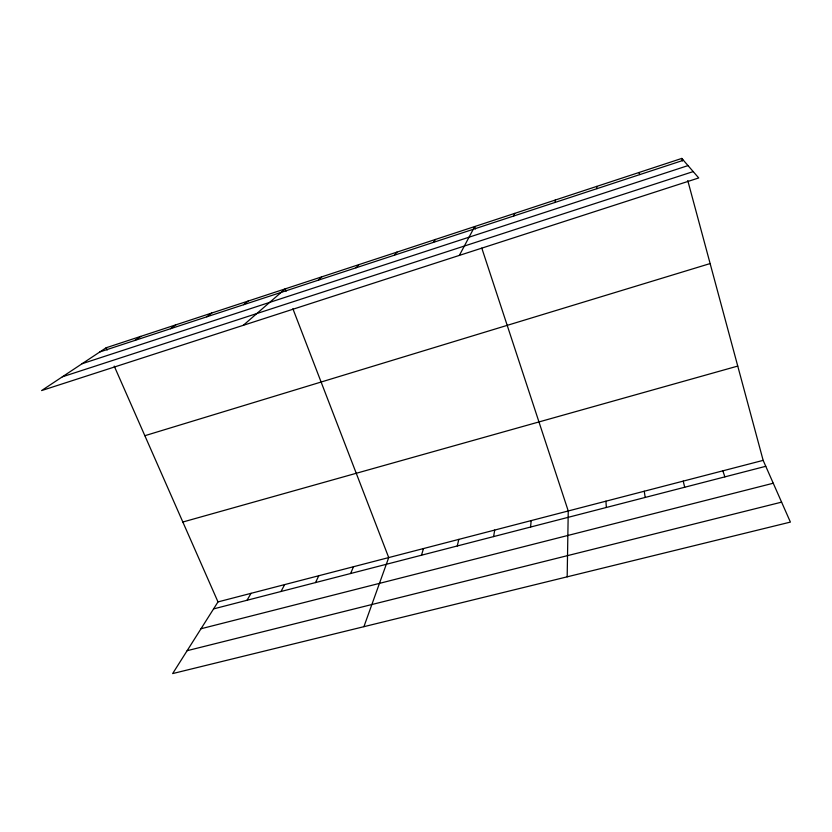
<?xml version="1.0" encoding="UTF-8"?>
<svg xmlns="http://www.w3.org/2000/svg" width="832" height="832" viewBox="0 0 832 832"><rect width="100%" height="100%" fill="white"/><g stroke="black" fill="none" stroke-linecap="round" stroke-linejoin="round"><path stroke-width="1.25" d="M567.174 576.826L568.246 510.973L481.79 248.092M530.577 527.041L531.17 520.593M554.996 202.457L555.298 200.034M493.615 536.588L494.697 530.067M457.267 545.979L458.806 539.386M421.502 555.214L423.478 548.558M513.739 215.998L514.644 213.408M363.906 626.673L388.721 557.586L292.885 308.745M350.626 573.518L353.475 566.738M315.526 582.577L318.791 575.734M459.358 255.403L474.708 226.543L475.498 228.935M280.998 591.5L284.658 584.605M247.01 600.278L251.066 593.32M763.152 460.366L217.994 601.91L172.65 673.577L790.4 522.09L763.152 460.366L687.773 180.575M433.451 242.372L435.479 239.439M394.378 255.206L396.937 252.117M355.982 267.81L359.05 264.576M318.261 280.197L321.828 276.827M243.277 325.322L285.23 288.86L286.125 291.2M243.651 304.699L248.165 301.049M206.773 316.815L211.744 313.03M170.529 328.713L175.947 324.813M134.909 340.413L140.754 336.388M106.153 347.766L41.6 390.572L698.724 177.954L681.803 158.423L106.153 347.766L107.162 350.054M99.902 351.915L683.415 160.274M82.118 363.709L688.022 165.599M62.358 376.813L693.212 171.59M144.851 435.708L710.133 263.567M182.842 522.018L737.745 366.08M213.564 608.91L765.773 466.305M201.011 628.753L773.25 483.236M187.138 650.686L781.591 502.143M638.851 172.546L639.808 174.595M114.223 366.101L217.994 601.91M722.842 470.829L724.88 476.861M681.803 158.423L682.458 160.878M683.218 481.114L684.694 487.24M644.249 491.234L645.185 497.442M596.7 186.41L597.002 188.656M605.935 501.186L606.341 507.478"/></g></svg>
